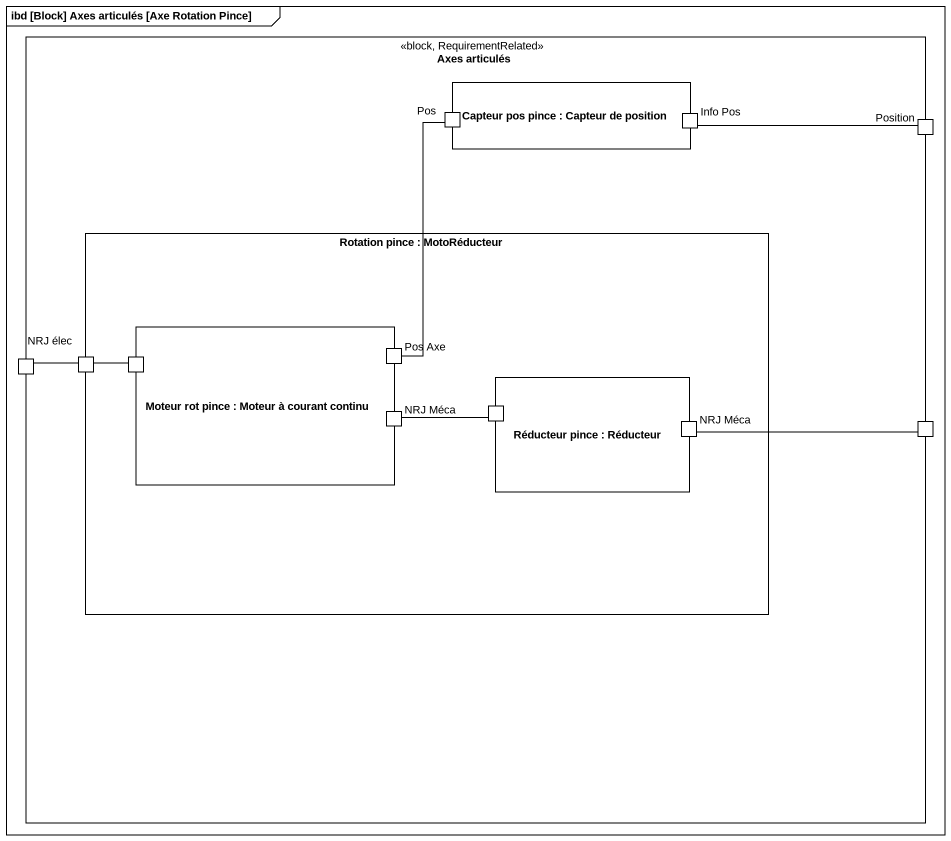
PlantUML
@startuml
mainframe ibd [Block] Axes articulés [Axe Rotation Pince]
rectangle "Axes articulés" as Axes_articulés <<block, RequirementRelated>> {
  rectangle "Capteur pos pince : Capteur de position" as Capteur_pos_pince {
    port Pos
    port "Info Pos" as Info_Pos
  }
  port Position
  rectangle "Rotation pince : MotoRéducteur" as Rotation_pince {
    rectangle "Moteur rot pince : Moteur à courant continu" as Moteur_rot_pince {
      port " " as port2
      port "Pos Axe" as Pos_Axe
      port "NRJ Méca" as NRJ_Méca
    }
    port "NRJ élec" as NRJ_élec
    rectangle "Réducteur pince : Réducteur" as Réducteur_pince {
      port " " as port3
      port "NRJ Méca" as NRJ_Méca_2
    }
  }
  port " " as port1
  port " " as port4
}
Info_Pos -right- Position
port1 -right- NRJ_élec
NRJ_élec -right- port2
Pos_Axe -up- Pos
NRJ_Méca -right- port3
NRJ_Méca_2 -right- port4
@enduml
